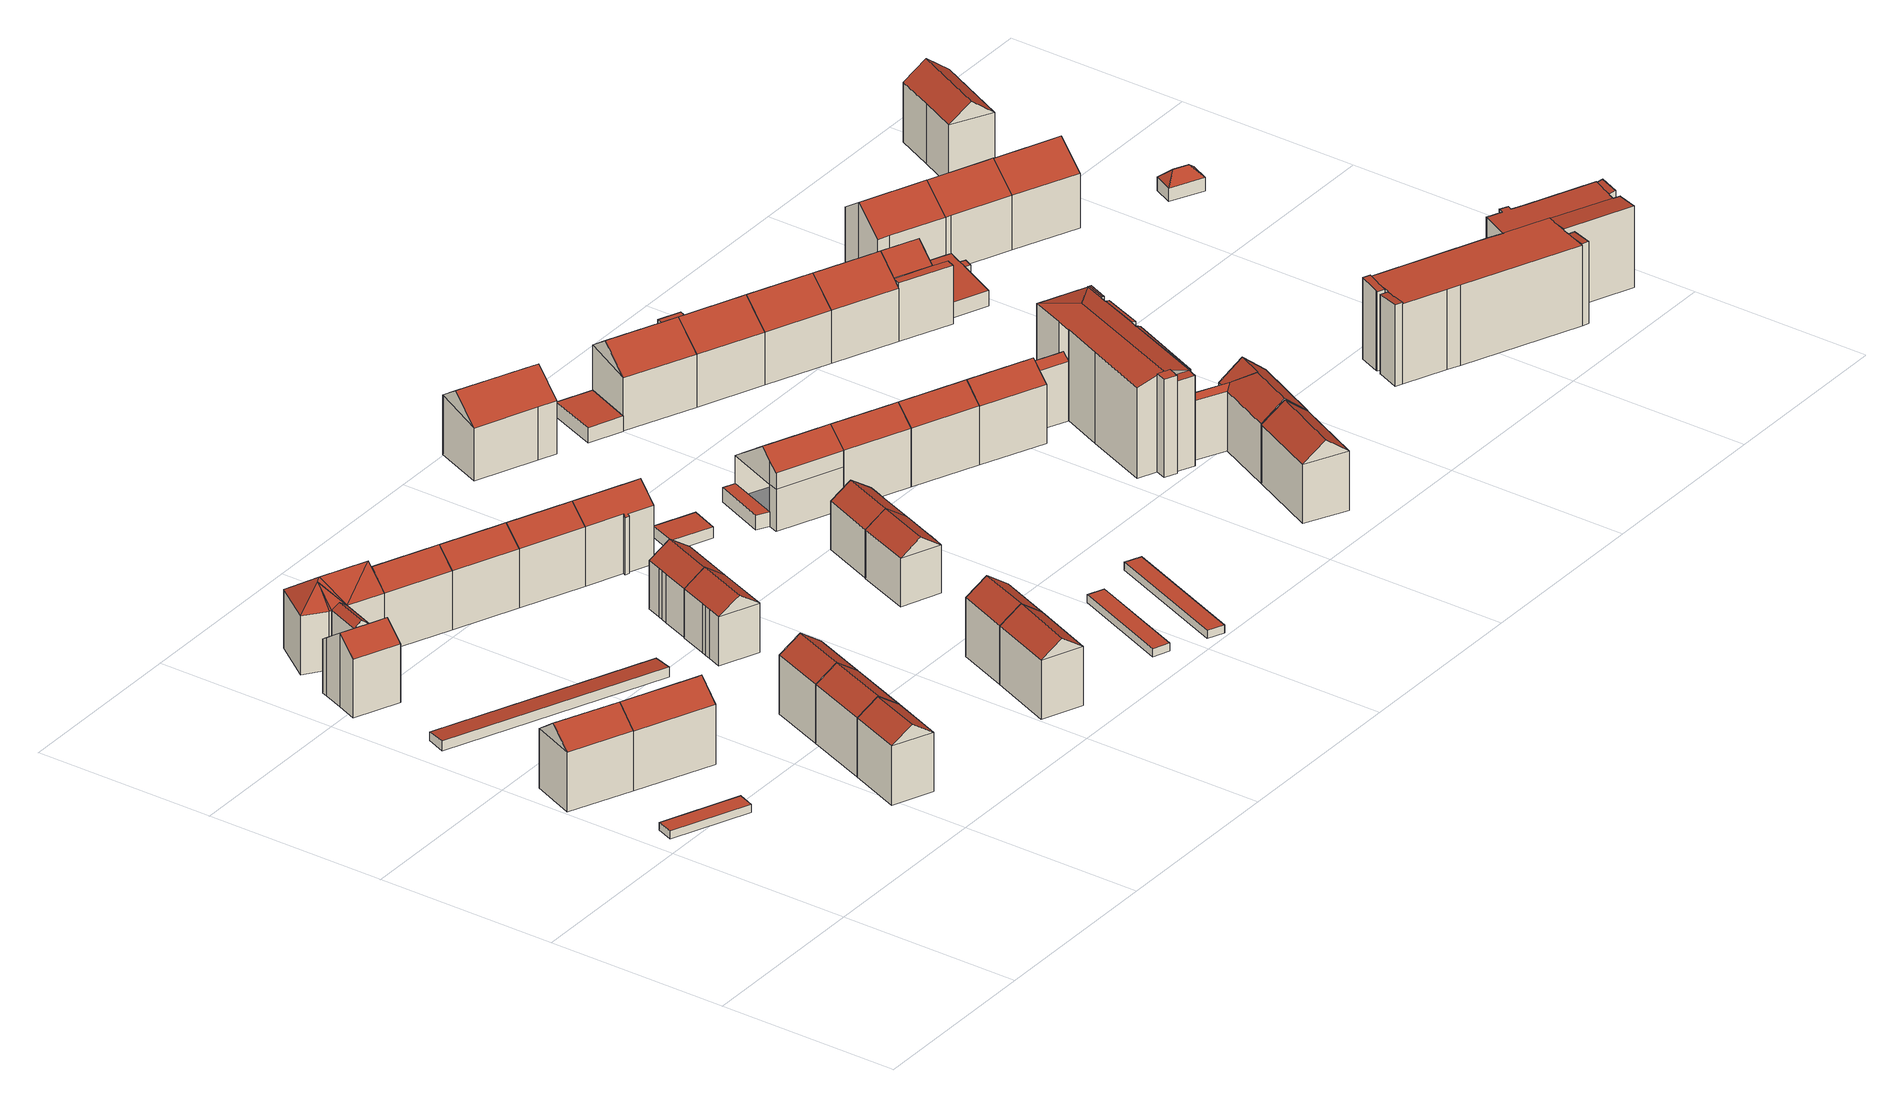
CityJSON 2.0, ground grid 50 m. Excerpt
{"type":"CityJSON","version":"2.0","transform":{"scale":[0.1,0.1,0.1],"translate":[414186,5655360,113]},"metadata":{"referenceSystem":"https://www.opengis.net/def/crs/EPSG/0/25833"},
"CityObjects":{
"building1":{"type":"Building","attributes":{"Dachtyp_tdc":"tdcPolyFlatRoof","Gemeindeschluessel":14612000,"Dachneigung":2.66,"QualitaetDacherkennung":48,"Geometrietyp2DReferenz":"3000","measuredHeight":2.32,"function":"31001_2463","roofType":"2100"},"geometry":[{"type":"Solid","lod":"2","boundaries":[[[[0,1,2,3]],[[1,4,5,2]],[[4,6,7,5]],[[6,0,3,7]],[[6,4,1,0]],[[3,2,5,7]]]],"semantics":{"surfaces":[{"type":"WallSurface"},{"type":"RoofSurface"},{"type":"GroundSurface"}],"values":[[0,0,0,0,1,2]]}}]},
"building2":{"type":"Building","attributes":{"Dachtyp_tdc":"tdcGableRoof","Gemeindeschluessel":14612000,"Dachneigung":37.72,"QualitaetDacherkennung":71,"Geometrietyp2DReferenz":"3000","measuredHeight":21.66,"function":"31001_9998","roofType":"3100"},"geometry":[{"type":"Solid","lod":"2","boundaries":[[[[8,9,10,11]],[[9,12,13,10]],[[12,14,15,13]],[[14,8,11,15]],[[12,9,16]],[[8,14,17]],[[9,8,17,16]],[[14,12,16,17]],[[11,10,13,15]]]],"semantics":{"surfaces":[{"type":"WallSurface"},{"type":"RoofSurface"},{"type":"GroundSurface"}],"values":[[0,0,0,0,0,0,1,1,2]]}}]},
"building3":{"type":"Building","attributes":{"Dachtyp_tdc":"tdcGableRoof","Gemeindeschluessel":14612000,"Dachneigung":38.17,"QualitaetDacherkennung":71,"Geometrietyp2DReferenz":"3000","measuredHeight":21.61,"function":"31001_9998","roofType":"3100"},"geometry":[{"type":"Solid","lod":"2","boundaries":[[[[18,19,20,15]],[[19,21,22,20]],[[21,23,11,22]],[[23,18,15,11]],[[21,19,24]],[[18,23,17]],[[19,18,17,24]],[[23,21,24,17]],[[15,20,22,11]]]],"semantics":{"surfaces":[{"type":"WallSurface"},{"type":"RoofSurface"},{"type":"GroundSurface"}],"values":[[0,0,0,0,0,0,1,1,2]]}}]},
"building4":{"type":"Building","attributes":{"Gemeindeschluessel":14612000,"Geometrietyp2DReferenz":"3000","function":"31001_9998","roofType":"9999"},"children":["building4-1","building4-2"]},
"building4-1":{"type":"BuildingPart","attributes":{"Dachtyp_tdc":"tdcGableRoof","Dachneigung":36.26,"QualitaetDacherkennung":71,"Geometrietyp2DReferenz":"3000","measuredHeight":20.74,"roofType":"3100"},"parents":["building4"],"geometry":[{"type":"MultiSurface","lod":"2","boundaries":[[[25,26,27,28]],[[26,29,30,27]],[[29,31,30]],[[32,33,34,35,36]],[[33,37,38,34]],[[37,39,40,38]],[[39,41,42,40]],[[41,43,44,42]],[[43,45,46,44]],[[45,47,48,46]],[[47,25,28,48]],[[43,41,39,37]],[[37,33,32,29,26,25,47,45,43]],[[28,27,30,35,34,38,40,42,44,46,48]]],"semantics":{"surfaces":[{"type":"WallSurface"},{"type":"RoofSurface"},{"type":"GroundSurface"}],"values":[0,0,0,0,0,0,0,0,0,0,0,1,1,2]}}]},
"building4-2":{"type":"BuildingPart","attributes":{"Dachtyp_tdc":"tdcGableRoof","Dachneigung":35.99,"QualitaetDacherkennung":84,"Geometrietyp2DReferenz":"3000","measuredHeight":18,"roofType":"3100"},"parents":["building4"],"geometry":[{"type":"MultiSurface","lod":"2","boundaries":[[[31,49,50,30]],[[49,51,52,50]],[[51,36,35,52]],[[51,53,54,36]],[[31,54,53,49]],[[36,54,31]],[[49,53,51]],[[35,30,50,52]]],"semantics":{"surfaces":[{"type":"WallSurface"},{"type":"RoofSurface"},{"type":"GroundSurface"}],"values":[0,0,0,1,1,0,0,2]}}]},
"building5":{"type":"Building","attributes":{"Dachtyp_tdc":"tdcGableRoof","Gemeindeschluessel":14612000,"Dachneigung":35.44,"QualitaetDacherkennung":85,"Geometrietyp2DReferenz":"3000","measuredHeight":20.69,"function":"31001_9998","roofType":"3100"},"geometry":[{"type":"Solid","lod":"2","boundaries":[[[[55,56,57,58]],[[56,59,60,57]],[[59,61,62,60]],[[61,55,58,62]],[[59,56,63]],[[55,61,64]],[[56,55,64,63]],[[61,59,63,64]],[[58,57,60,62]]]],"semantics":{"surfaces":[{"type":"WallSurface"},{"type":"RoofSurface"},{"type":"GroundSurface"}],"values":[[0,0,0,0,0,0,1,1,2]]}}]},
"building6":{"type":"Building","attributes":{"Dachtyp_tdc":"tdcPolyFlatRoof","Gemeindeschluessel":14612000,"Dachneigung":4.23,"QualitaetDacherkennung":51,"Geometrietyp2DReferenz":"3000","measuredHeight":2.76,"function":"31001_2463","roofType":"2100"},"geometry":[{"type":"Solid","lod":"2","boundaries":[[[[65,66,67,68]],[[66,69,70,67]],[[69,71,72,70]],[[71,65,68,72]],[[71,69,66,65]],[[68,67,70,72]]]],"semantics":{"surfaces":[{"type":"WallSurface"},{"type":"RoofSurface"},{"type":"GroundSurface"}],"values":[[0,0,0,0,1,2]]}}]},
"building7":{"type":"Building","attributes":{"Dachtyp_tdc":"tdcGableRoof","Gemeindeschluessel":14612000,"Dachneigung":35.48,"QualitaetDacherkennung":90,"Geometrietyp2DReferenz":"3000","measuredHeight":20.66,"function":"31001_9998","roofType":"3100"},"geometry":[{"type":"Solid","lod":"2","boundaries":[[[[73,55,74,75]],[[55,61,76,74]],[[61,77,78,76]],[[77,73,75,78]],[[61,55,79]],[[73,77,80]],[[55,73,80,79]],[[77,61,79,80]],[[75,74,76,78]]]],"semantics":{"surfaces":[{"type":"WallSurface"},{"type":"RoofSurface"},{"type":"GroundSurface"}],"values":[[0,0,0,0,0,0,1,1,2]]}}]},
"building8":{"type":"Building","attributes":{"Dachtyp_tdc":"tdcFreeFormRoof","Gemeindeschluessel":14612000,"Dachneigung":37.49,"QualitaetDacherkennung":40,"Geometrietyp2DReferenz":"3000","measuredHeight":21.84,"function":"31001_9998","roofType":"5000"},"geometry":[{"type":"Solid","lod":"2","boundaries":[[[[81,51,82]],[[83,51,81]],[[51,83,49]],[[84,85,86]],[[82,84,86,87]],[[81,82,87,88]],[[83,81,88,89]],[[83,89,49]],[[50,90,91,92,93,94,52]],[[49,89,90,50]],[[89,88,91,90]],[[88,87,92,91]],[[87,86,93,92]],[[86,85,94,93]],[[85,51,52,94]],[[51,49,50,52]],[[84,51,85]],[[82,51,84]]]],"semantics":{"surfaces":[{"type":"RoofSurface"},{"type":"WallSurface"},{"type":"GroundSurface"}],"values":[[0,0,0,1,0,0,0,0,2,1,1,1,1,1,1,1,0,0]]}}]},
"building9":{"type":"Building","attributes":{"Dachtyp_tdc":"tdcGableRoof","Gemeindeschluessel":14612000,"Dachneigung":35.28,"QualitaetDacherkennung":79,"Geometrietyp2DReferenz":"3000","measuredHeight":20.62,"function":"31001_9998","roofType":"3100"},"geometry":[{"type":"Solid","lod":"2","boundaries":[[[[77,95,96,78]],[[95,97,98,96]],[[97,73,75,98]],[[73,77,78,75]],[[97,95,99]],[[77,73,80]],[[95,77,80,99]],[[73,97,99,80]],[[78,96,98,75]]]],"semantics":{"surfaces":[{"type":"WallSurface"},{"type":"RoofSurface"},{"type":"GroundSurface"}],"values":[[0,0,0,0,0,0,1,1,2]]}}]},
"building10":{"type":"Building","attributes":{"Dachtyp_tdc":"tdcGableRoof","Gemeindeschluessel":14612000,"Dachneigung":36.71,"QualitaetDacherkennung":67,"Geometrietyp2DReferenz":"3000","measuredHeight":20.76,"function":"31001_9998","roofType":"3100"},"geometry":[{"type":"Solid","lod":"2","boundaries":[[[[100,101,102,93]],[[101,103,104,102]],[[103,85,94,104]],[[85,100,93,94]],[[103,101,105]],[[100,85,106]],[[101,100,106,105]],[[85,103,105,106]],[[93,102,104,94]]]],"semantics":{"surfaces":[{"type":"WallSurface"},{"type":"RoofSurface"},{"type":"GroundSurface"}],"values":[[0,0,0,0,0,0,1,1,2]]}}]},
"building11":{"type":"Building","attributes":{"Dachtyp_tdc":"tdcGableRoof","Gemeindeschluessel":14612000,"Dachneigung":36.46,"QualitaetDacherkennung":67,"Geometrietyp2DReferenz":"3000","measuredHeight":20.75,"function":"31001_9998","roofType":"3100"},"geometry":[{"type":"Solid","lod":"2","boundaries":[[[[101,107,108,102]],[[107,109,110,108]],[[109,103,104,110]],[[103,101,102,104]],[[109,107,111]],[[101,103,105]],[[107,101,105,111]],[[103,109,111,105]],[[102,108,110,104]]]],"semantics":{"surfaces":[{"type":"WallSurface"},{"type":"RoofSurface"},{"type":"GroundSurface"}],"values":[[0,0,0,0,0,0,1,1,2]]}}]},
"building12":{"type":"Building","attributes":{"Dachtyp_tdc":"tdcFreeFormRoof","Gemeindeschluessel":14612000,"Dachneigung":35.55,"QualitaetDacherkennung":86,"Geometrietyp2DReferenz":"3000","measuredHeight":17.82,"function":"31001_9998","roofType":"5000"},"geometry":[{"type":"Solid","lod":"2","boundaries":[[[[112,113,114,115]],[[113,116,117,114]],[[116,118,119,117]],[[118,120,121,119]],[[120,122,123,121]],[[122,124,125,123]],[[124,112,115,125]],[[126,127,113,112,124,122,120]],[[128,129,127,126]],[[116,129,128,118]],[[118,128,126,120]],[[113,127,129,116]],[[115,114,117,119,121,123,125]]]],"semantics":{"surfaces":[{"type":"WallSurface"},{"type":"RoofSurface"},{"type":"GroundSurface"}],"values":[[0,0,0,0,0,0,0,1,1,0,0,0,2]]}}]},
"building13":{"type":"Building","attributes":{"Dachtyp_tdc":"tdcGableRoof","Gemeindeschluessel":14612000,"Dachneigung":35.95,"QualitaetDacherkennung":89,"Geometrietyp2DReferenz":"3000","measuredHeight":20.67,"function":"31001_9998","roofType":"3100"},"geometry":[{"type":"Solid","lod":"2","boundaries":[[[[130,131,132,133]],[[131,134,135,132]],[[134,136,137,135]],[[136,130,133,137]],[[134,131,138]],[[130,136,139]],[[131,130,139,138]],[[136,134,138,139]],[[133,132,135,137]]]],"semantics":{"surfaces":[{"type":"WallSurface"},{"type":"RoofSurface"},{"type":"GroundSurface"}],"values":[[0,0,0,0,0,0,1,1,2]]}}]},
"building14":{"type":"Building","attributes":{"Dachtyp_tdc":"tdcFreeFormRoof","Gemeindeschluessel":14612000,"Dachneigung":35.54,"QualitaetDacherkennung":83,"Geometrietyp2DReferenz":"3000","measuredHeight":17.68,"function":"31001_9998","roofType":"5000"},"geometry":[{"type":"Solid","lod":"2","boundaries":[[[[129,113,140,141]],[[113,142,143,140]],[[142,144,145,143]],[[144,146,147,145]],[[146,148,149,147]],[[148,150,151,149]],[[150,129,141,151]],[[129,150,152,153]],[[153,152,148,146,144,142,113]],[[113,129,153]],[[150,148,152]],[[141,140,143,145,147,149,151]]]],"semantics":{"surfaces":[{"type":"WallSurface"},{"type":"RoofSurface"},{"type":"GroundSurface"}],"values":[[0,0,0,0,0,0,0,1,1,0,0,2]]}}]},
"building15":{"type":"Building","attributes":{"Dachtyp_tdc":"tdcGableRoof","Gemeindeschluessel":14612000,"Dachneigung":36.8,"QualitaetDacherkennung":68,"Geometrietyp2DReferenz":"3000","measuredHeight":20.76,"function":"31001_9998","roofType":"3100"},"geometry":[{"type":"Solid","lod":"2","boundaries":[[[[107,154,155,108]],[[154,156,157,155]],[[156,109,110,157]],[[109,107,108,110]],[[156,154,158]],[[107,109,111]],[[154,107,111,158]],[[109,156,158,111]],[[108,155,157,110]]]],"semantics":{"surfaces":[{"type":"WallSurface"},{"type":"RoofSurface"},{"type":"GroundSurface"}],"values":[[0,0,0,0,0,0,1,1,2]]}}]},
"building16":{"type":"Building","attributes":{"Dachtyp_tdc":"tdcGableRoof","Gemeindeschluessel":14612000,"Dachneigung":35.85,"QualitaetDacherkennung":76,"Geometrietyp2DReferenz":"3000","measuredHeight":20.64,"function":"31001_9998","roofType":"3100"},"geometry":[{"type":"Solid","lod":"2","boundaries":[[[[131,159,160,132]],[[159,161,162,160]],[[161,134,135,162]],[[134,131,132,135]],[[161,159,163]],[[131,134,138]],[[159,131,138,163]],[[134,161,163,138]],[[132,160,162,135]]]],"semantics":{"surfaces":[{"type":"WallSurface"},{"type":"RoofSurface"},{"type":"GroundSurface"}],"values":[[0,0,0,0,0,0,1,1,2]]}}]},
"building17":{"type":"Building","attributes":{"Dachtyp_tdc":"tdcGableRoof","Gemeindeschluessel":14612000,"Dachneigung":36.8,"QualitaetDacherkennung":67,"Geometrietyp2DReferenz":"3000","measuredHeight":20.78,"function":"31001_9998","roofType":"3100"},"geometry":[{"type":"Solid","lod":"2","boundaries":[[[[164,165,166,167]],[[165,168,169,166]],[[168,170,157,169]],[[170,158,171,157]],[[158,154,155,171]],[[154,172,173,155]],[[172,174,175,173]],[[174,176,177,175]],[[176,178,179,177]],[[178,164,167,179]],[[174,172,154,158]],[[158,170,168,165,164,178,176,174]],[[167,166,169,157,171,155,173,175,177,179]]]],"semantics":{"surfaces":[{"type":"WallSurface"},{"type":"RoofSurface"},{"type":"GroundSurface"}],"values":[[0,0,0,0,0,0,0,0,0,0,1,1,2]]}}]},
"building18":{"type":"Building","attributes":{"Dachtyp_tdc":"tdcPolyFlatRoof","Gemeindeschluessel":14612000,"Dachneigung":0,"QualitaetDacherkennung":61,"Geometrietyp2DReferenz":"3000","measuredHeight":2.23,"function":"31001_2463","roofType":"1000"},"geometry":[{"type":"Solid","lod":"2","boundaries":[[[[180,181,182,183]],[[181,184,185,182]],[[184,186,187,185]],[[186,180,183,187]],[[186,184,181,180]],[[183,182,185,187]]]],"semantics":{"surfaces":[{"type":"WallSurface"},{"type":"RoofSurface"},{"type":"GroundSurface"}],"values":[[0,0,0,0,1,2]]}}]},
"building19":{"type":"Building","attributes":{"Dachtyp_tdc":"tdcFreeFormRoof","Gemeindeschluessel":14612000,"Dachneigung":35.58,"QualitaetDacherkennung":83,"Geometrietyp2DReferenz":"3000","measuredHeight":17.71,"function":"31001_9998","roofType":"5000"},"geometry":[{"type":"Solid","lod":"2","boundaries":[[[[188,189,190,191]],[[189,192,193,190]],[[192,194,195,193]],[[194,196,197,195]],[[196,198,199,197]],[[198,200,201,199]],[[200,188,191,201]],[[196,194,192,189,202,203,198]],[[203,202,188,200]],[[200,198,203]],[[189,188,202]],[[191,190,193,195,197,199,201]]]],"semantics":{"surfaces":[{"type":"WallSurface"},{"type":"RoofSurface"},{"type":"GroundSurface"}],"values":[[0,0,0,0,0,0,0,1,1,0,0,2]]}}]},
"building20":{"type":"Building","attributes":{"Dachtyp_tdc":"tdcPolyFlatRoof","Gemeindeschluessel":14612000,"Dachneigung":0,"QualitaetDacherkennung":81,"Geometrietyp2DReferenz":"3000","measuredHeight":3.13,"function":"31001_9998","roofType":"1000"},"geometry":[{"type":"Solid","lod":"2","boundaries":[[[[204,205,206,207]],[[205,208,209,206]],[[208,210,211,209]],[[210,204,207,211]],[[210,208,205,204]],[[207,206,209,211]]]],"semantics":{"surfaces":[{"type":"WallSurface"},{"type":"RoofSurface"},{"type":"GroundSurface"}],"values":[[0,0,0,0,1,2]]}}]},
"building21":{"type":"Building","attributes":{"Dachtyp_tdc":"tdcGableRoof","Gemeindeschluessel":14612000,"Dachneigung":35.51,"QualitaetDacherkennung":81,"Geometrietyp2DReferenz":"3000","measuredHeight":17.62,"function":"31001_9998","roofType":"3100"},"geometry":[{"type":"Solid","lod":"2","boundaries":[[[[212,213,214,215]],[[213,189,216,214]],[[189,202,217,216]],[[202,188,218,217]],[[188,219,220,218]],[[219,221,222,220]],[[221,223,224,222]],[[223,225,226,224]],[[225,212,215,226]],[[221,219,188,202]],[[202,189,213,212,225,223,221]],[[215,214,216,217,218,220,222,224,226]]]],"semantics":{"surfaces":[{"type":"WallSurface"},{"type":"RoofSurface"},{"type":"GroundSurface"}],"values":[[0,0,0,0,0,0,0,0,0,1,1,2]]}}]},
"building22":{"type":"Building","attributes":{"Gemeindeschluessel":14612000,"Dachtyp_tdc":"tdcPolyFlatRoof","Dachneigung":0,"QualitaetDacherkennung":82,"Geometrietyp2DReferenz":"3000","measuredHeight":2.24,"function":"31001_2463","roofType":"1000"},"geometry":[{"type":"Solid","lod":"2","boundaries":[[[[227,228,229,230]],[[228,231,232,229]],[[231,233,234,232]],[[233,227,230,234]],[[233,231,228,227]],[[230,229,232,234]]]],"semantics":{"surfaces":[{"type":"WallSurface"},{"type":"RoofSurface"},{"type":"GroundSurface"}],"values":[[0,0,0,0,1,2]]}}]},
"building23":{"type":"Building","attributes":{"Gemeindeschluessel":14612000,"Geometrietyp2DReferenz":"3000","function":"31001_9998","roofType":"9999"},"children":["building23-1","building23-2"]},
"building23-1":{"type":"BuildingPart","attributes":{"Dachtyp_tdc":"tdcGableRoof","Dachneigung":36.4,"QualitaetDacherkennung":56,"Geometrietyp2DReferenz":"3000","measuredHeight":20.76,"roofType":"3100"},"parents":["building23"],"geometry":[{"type":"MultiSurface","lod":"2","boundaries":[[[235,236,237,238,239]],[[240,241,242,243,244]],[[241,245,246,242]],[[245,235,239,246]],[[247,248,249,250,251]],[[240,249,248,241]],[[241,248,247,245]],[[235,251,250,236]],[[245,247,251,235]],[[236,250,249,240]],[[239,238,243,242,246]]],"semantics":{"surfaces":[{"type":"WallSurface"},{"type":"RoofSurface"},{"type":"GroundSurface"}],"values":[0,0,0,0,1,1,0,0,0,0,2]}}]},
"building23-2":{"type":"BuildingPart","attributes":{"Dachtyp_tdc":"tdcPolyFlatRoof","Dachneigung":0,"QualitaetDacherkennung":81,"Geometrietyp2DReferenz":"3000","measuredHeight":4.13,"roofType":"1000"},"parents":["building23"],"geometry":[{"type":"MultiSurface","lod":"2","boundaries":[[[237,252,253,238]],[[252,254,255,253]],[[254,244,243,255]],[[244,254,252,237]],[[238,253,255,243]]],"semantics":{"surfaces":[{"type":"WallSurface"},{"type":"RoofSurface"},{"type":"GroundSurface"}],"values":[0,0,0,1,2]}}]},
"building24":{"type":"Building","attributes":{"Dachtyp_tdc":"tdcFreeFormRoof","Gemeindeschluessel":14612000,"Dachneigung":36.39,"QualitaetDacherkennung":55,"Geometrietyp2DReferenz":"3000","measuredHeight":20.89,"function":"31001_9998","roofType":"5000"},"geometry":[{"type":"Solid","lod":"2","boundaries":[[[[256,257,258,259]],[[257,260,261,258]],[[260,262,263,261]],[[262,264,265,263]],[[264,256,259,265]],[[266,257,256,267]],[[262,260,266,267,264]],[[256,264,267]],[[260,257,266]],[[259,258,261,263,265]]]],"semantics":{"surfaces":[{"type":"WallSurface"},{"type":"RoofSurface"},{"type":"GroundSurface"}],"values":[[0,0,0,0,0,1,1,0,0,2]]}}]},
"building25":{"type":"Building","attributes":{"Dachtyp_tdc":"tdcGableRoof","Gemeindeschluessel":14612000,"Dachneigung":36.48,"QualitaetDacherkennung":56,"Geometrietyp2DReferenz":"3000","measuredHeight":20.7,"function":"31001_9998","roofType":"3100"},"geometry":[{"type":"Solid","lod":"2","boundaries":[[[[241,268,269,270]],[[268,271,272,269]],[[271,247,273,272]],[[247,241,270,273]],[[271,268,274]],[[241,247,248]],[[268,241,248,274]],[[247,271,274,248]],[[270,269,272,273]]]],"semantics":{"surfaces":[{"type":"WallSurface"},{"type":"RoofSurface"},{"type":"GroundSurface"}],"values":[[0,0,0,0,0,0,1,1,2]]}}]},
"building26":{"type":"Building","attributes":{"Gemeindeschluessel":14612000,"Dachtyp_tdc":"tdcPolyFlatRoof","Dachneigung":0,"QualitaetDacherkennung":91,"Geometrietyp2DReferenz":"3000","measuredHeight":4.31,"function":"31001_9998","roofType":"1000"},"geometry":[{"type":"Solid","lod":"2","boundaries":[[[[275,276,277,278]],[[276,279,280,277]],[[279,281,282,280]],[[281,275,278,282]],[[281,279,276,275]],[[278,277,280,282]]]],"semantics":{"surfaces":[{"type":"WallSurface"},{"type":"RoofSurface"},{"type":"GroundSurface"}],"values":[[0,0,0,0,1,2]]}}]},
"building27":{"type":"Building","attributes":{"Dachtyp_tdc":"tdcGableRoof","Gemeindeschluessel":14612000,"Dachneigung":36.46,"QualitaetDacherkennung":56,"Geometrietyp2DReferenz":"3000","measuredHeight":20.69,"function":"31001_9998","roofType":"3100"},"geometry":[{"type":"Solid","lod":"2","boundaries":[[[[268,283,284,269]],[[283,285,286,284]],[[285,287,272,286]],[[287,268,269,272]],[[285,283,288]],[[268,287,274]],[[283,268,274,288]],[[287,285,288,274]],[[269,284,286,272]]]],"semantics":{"surfaces":[{"type":"WallSurface"},{"type":"RoofSurface"},{"type":"GroundSurface"}],"values":[[0,0,0,0,0,0,1,1,2]]}}]},
"building28":{"type":"Building","attributes":{"Dachtyp_tdc":"tdcGableRoof","Gemeindeschluessel":14612000,"Dachneigung":36.61,"QualitaetDacherkennung":65,"Geometrietyp2DReferenz":"3000","measuredHeight":20.96,"function":"31001_9998","roofType":"3100"},"geometry":[{"type":"Solid","lod":"2","boundaries":[[[[289,290,291,292]],[[290,293,294,291]],[[293,295,296,294]],[[295,289,292,296]],[[293,290,297]],[[289,295,298]],[[290,289,298,297]],[[295,293,297,298]],[[292,291,294,296]]]],"semantics":{"surfaces":[{"type":"WallSurface"},{"type":"RoofSurface"},{"type":"GroundSurface"}],"values":[[0,0,0,0,0,0,1,1,2]]}}]},
"building29":{"type":"Building","attributes":{"Dachtyp_tdc":"tdcGableRoof","Gemeindeschluessel":14612000,"Dachneigung":38.06,"QualitaetDacherkennung":86,"Geometrietyp2DReferenz":"3000","measuredHeight":21.46,"function":"31001_9998","roofType":"3100"},"geometry":[{"type":"Solid","lod":"2","boundaries":[[[[299,300,301,302]],[[303,304,305]],[[300,299,306]],[[304,300,306,305]],[[299,303,305,306]],[[301,307,308,302]],[[300,304,307,301]],[[304,303,308,307]],[[303,299,302,308]]]],"semantics":{"surfaces":[{"type":"WallSurface"},{"type":"RoofSurface"},{"type":"GroundSurface"}],"values":[[0,0,0,1,1,2,0,0,0]]}}]},
"building30":{"type":"Building","attributes":{"Dachtyp_tdc":"tdcGableRoof","Gemeindeschluessel":14612000,"Dachneigung":36.2,"QualitaetDacherkennung":56,"Geometrietyp2DReferenz":"3000","measuredHeight":20.75,"function":"31001_9998","roofType":"3100"},"geometry":[{"type":"Solid","lod":"2","boundaries":[[[[288,309,310,311]],[[309,312,313,310]],[[312,314,315,313]],[[314,316,317,315]],[[316,318,319,317]],[[318,320,321,319]],[[320,322,323,321]],[[322,288,311,323]],[[318,316,314,312,309,288]],[[288,322,320,318]],[[311,310,313,315,317,319,321,323]]]],"semantics":{"surfaces":[{"type":"WallSurface"},{"type":"RoofSurface"},{"type":"GroundSurface"}],"values":[[0,0,0,0,0,0,0,0,1,1,2]]}}]},
"building31":{"type":"Building","attributes":{"Dachtyp_tdc":"tdcGableRoof","Gemeindeschluessel":14612000,"Dachneigung":36.56,"QualitaetDacherkennung":67,"Geometrietyp2DReferenz":"3000","measuredHeight":20.95,"function":"31001_9998","roofType":"3100"},"geometry":[{"type":"Solid","lod":"2","boundaries":[[[[295,324,325,296]],[[324,326,327,325]],[[326,289,292,327]],[[289,295,296,292]],[[326,324,328]],[[295,289,298]],[[324,295,298,328]],[[289,326,328,298]],[[296,325,327,292]]]],"semantics":{"surfaces":[{"type":"WallSurface"},{"type":"RoofSurface"},{"type":"GroundSurface"}],"values":[[0,0,0,0,0,0,1,1,2]]}}]},
"building32":{"type":"Building","attributes":{"Dachtyp_tdc":"tdcFreeFormRoof","Gemeindeschluessel":14612000,"Dachneigung":40.01,"QualitaetDacherkennung":44,"Geometrietyp2DReferenz":"3000","measuredHeight":21.86,"function":"31001_9998","roofType":"5000"},"geometry":[{"type":"Solid","lod":"2","boundaries":[[[[329,330,302,301]],[[330,331,332,302]],[[331,333,334,332]],[[333,335,336,334]],[[335,337,338,336]],[[337,339,340,338]],[[339,341,342,340]],[[341,329,301,342]],[[343,341,339]],[[344,343,339,337]],[[345,346,347,344,337,335]],[[345,335,333]],[[346,345,333,331]],[[348,347,346,331,330]],[[348,330,329]],[[343,344,347,348,329,341]],[[301,302,332,334,336,338,340,342]]]],"semantics":{"surfaces":[{"type":"WallSurface"},{"type":"RoofSurface"},{"type":"GroundSurface"}],"values":[[0,0,0,0,0,0,0,0,0,1,1,1,1,1,0,1,2]]}}]},
"building33":{"type":"Building","attributes":{"Gemeindeschluessel":14612000,"Geometrietyp2DReferenz":"3000","function":"31001_9998","roofType":"9999"},"children":["building33-1","building33-2","building33-3","building33-4","building33-5","building33-6","building33-7"]},
"building33-1":{"type":"BuildingPart","attributes":{"Dachtyp_tdc":"tdcPolyFlatRoof","Dachneigung":5.04,"QualitaetDacherkennung":25,"Geometrietyp2DReferenz":"3000","measuredHeight":25.4,"roofType":"2100"},"parents":["building33"],"geometry":[{"type":"MultiSurface","lod":"2","boundaries":[[[349,350,351,352]],[[350,353,354,351]],[[350,349,355,353]],[[354,356,352,351]]],"semantics":{"surfaces":[{"type":"WallSurface"},{"type":"RoofSurface"},{"type":"GroundSurface"}],"values":[0,0,1,2]}}]},
"building33-2":{"type":"BuildingPart","attributes":{"Dachtyp_tdc":"tdcPolyFlatRoof","Dachneigung":18.7,"QualitaetDacherkennung":60,"Geometrietyp2DReferenz":"3000","measuredHeight":25.68,"roofType":"2100"},"parents":["building33"],"geometry":[{"type":"MultiSurface","lod":"2","boundaries":[[[357,358,359,360]],[[358,361,362,363,359]],[[364,357,360,365,366]],[[364,361,358,357]],[[360,359,363,365]]],"semantics":{"surfaces":[{"type":"WallSurface"},{"type":"RoofSurface"},{"type":"GroundSurface"}],"values":[0,0,0,1,2]}}]},
"building33-3":{"type":"BuildingPart","attributes":{"Dachtyp_tdc":"tdcPolyFlatRoof","Dachneigung":0,"QualitaetDacherkennung":50,"Geometrietyp2DReferenz":"3000","measuredHeight":27.39,"roofType":"1000"},"parents":["building33"],"geometry":[{"type":"MultiSurface","lod":"2","boundaries":[[[367,368,369,370]],[[368,371,372,369]],[[371,373,372]],[[374,367,370,354,353]],[[374,375,376,377,378,371,368,367]],[[370,369,372,379,356,354]]],"semantics":{"surfaces":[{"type":"WallSurface"},{"type":"RoofSurface"},{"type":"GroundSurface"}],"values":[0,0,0,0,1,2]}}]},
"building33-4":{"type":"BuildingPart","attributes":{"Dachtyp_tdc":"tdcHipAndGableRoof","Dachneigung":17.18,"QualitaetDacherkennung":35,"Geometrietyp2DReferenz":"3000","measuredHeight":27.59,"roofType":"5000"},"parents":["building33"],"geometry":[{"type":"MultiSurface","lod":"2","boundaries":[[[373,380,381,372]],[[380,382,383,381]],[[382,384,385,383]],[[384,386,387,388,385]],[[389,390,391]],[[389,392,393,390]],[[392,394,395,393]],[[396,397,398,399]],[[394,392,400]],[[392,389,386,384,382,380,373,378,401,400]],[[401,376,402,403,362,366,404,397,396,394,400]],[[405,365,363,352,356,379,372,381,383,385,388,390,393,395,399,398]],[[404,366,365,405]],[[362,403,352,363]],[[403,349,352]]],"semantics":{"surfaces":[{"type":"WallSurface"},{"type":"RoofSurface"},{"type":"GroundSurface"}],"values":[0,0,0,0,0,0,0,0,1,1,1,2,0,0,0]}}]},
"building33-5":{"type":"BuildingPart","attributes":{"Dachtyp_tdc":"tdcGableRoof","Dachneigung":37.88,"QualitaetDacherkennung":48,"Geometrietyp2DReferenz":"3000","measuredHeight":18.16,"roofType":"3100"},"parents":["building33"],"geometry":[{"type":"MultiSurface","lod":"2","boundaries":[[[406,391,390,315]],[[387,407,317,388]],[[407,406,315,317]],[[406,407,408]],[[391,406,408,409]],[[407,387,409,408]],[[315,390,388,317]]],"semantics":{"surfaces":[{"type":"WallSurface"},{"type":"RoofSurface"},{"type":"GroundSurface"}],"values":[0,0,0,0,1,1,2]}}]},
"building33-6":{"type":"BuildingPart","attributes":{"Dachtyp_tdc":"tdcPolyFlatRoof","Dachneigung":6.13,"QualitaetDacherkennung":70,"Geometrietyp2DReferenz":"3000","measuredHeight":25.67,"roofType":"2100"},"parents":["building33"],"geometry":[{"type":"MultiSurface","lod":"2","boundaries":[[[410,411,404,405,412]],[[413,414,415,398,397]],[[414,410,412,415]],[[414,413,411,410]],[[412,405,398,415]]],"semantics":{"surfaces":[{"type":"WallSurface"},{"type":"RoofSurface"},{"type":"GroundSurface"}],"values":[0,0,0,1,2]}}]},
"building33-7":{"type":"BuildingPart","attributes":{"Dachtyp_tdc":"tdcFreeFormRoof","Dachneigung":11.68,"QualitaetDacherkennung":55,"Geometrietyp2DReferenz":"3000","measuredHeight":25.69,"roofType":"5000"},"parents":["building33"],"geometry":[{"type":"MultiSurface","lod":"2","boundaries":[[[416,417,418,395,394]],[[417,419,420,418]],[[419,421,396,399,420]],[[422,421,419]],[[423,422,419,417]],[[423,417,416]],[[422,423,416,421]],[[395,418,420,399]]],"semantics":{"surfaces":[{"type":"WallSurface"},{"type":"RoofSurface"},{"type":"GroundSurface"}],"values":[0,0,0,1,1,1,1,2]}}]},
"building34":{"type":"Building","attributes":{"Dachtyp_tdc":"tdcGableRoof","Gemeindeschluessel":14612000,"Dachneigung":36.45,"QualitaetDacherkennung":67,"Geometrietyp2DReferenz":"3000","measuredHeight":20.94,"function":"31001_9998","roofType":"3100"},"geometry":[{"type":"Solid","lod":"2","boundaries":[[[[324,424,425,325]],[[424,426,427,425]],[[426,326,327,427]],[[326,324,325,327]],[[426,424,428]],[[324,326,328]],[[424,324,328,428]],[[326,426,428,328]],[[325,425,427,327]]]],"semantics":{"surfaces":[{"type":"WallSurface"},{"type":"RoofSurface"},{"type":"GroundSurface"}],"values":[[0,0,0,0,0,0,1,1,2]]}}]},
"building35":{"type":"Building","attributes":{"Dachtyp_tdc":"tdcPolyFlatRoof","Gemeindeschluessel":14612000,"Dachneigung":0,"QualitaetDacherkennung":83,"Geometrietyp2DReferenz":"3000","measuredHeight":3.93,"function":"31001_9998","roofType":"1000"},"geometry":[{"type":"Solid","lod":"2","boundaries":[[[[429,430,431,432]],[[430,433,434,431]],[[433,435,436,434]],[[435,429,432,436]],[[435,433,430,429]],[[432,431,434,436]]]],"semantics":{"surfaces":[{"type":"WallSurface"},{"type":"RoofSurface"},{"type":"GroundSurface"}],"values":[[0,0,0,0,1,2]]}}]},
"building36":{"type":"Building","attributes":{"Dachtyp_tdc":"tdcPolyFlatRoof","Gemeindeschluessel":14612000,"Dachneigung":0,"QualitaetDacherkennung":82,"Geometrietyp2DReferenz":"3000","measuredHeight":2.29,"function":"31001_9998","roofType":"1000"},"geometry":[{"type":"Solid","lod":"2","boundaries":[[[[437,438,439,440]],[[438,441,442,439]],[[441,443,444,442]],[[443,437,440,444]],[[443,441,438,437]],[[440,439,442,444]]]],"semantics":{"surfaces":[{"type":"WallSurface"},{"type":"RoofSurface"},{"type":"GroundSurface"}],"values":[[0,0,0,0,1,2]]}}]},
"building37":{"type":"Building","attributes":{"Dachtyp_tdc":"tdcGableRoof","Gemeindeschluessel":14612000,"Dachneigung":36.53,"QualitaetDacherkennung":67,"Geometrietyp2DReferenz":"3000","measuredHeight":20.95,"function":"31001_9998","roofType":"3100"},"geometry":[{"type":"Solid","lod":"2","boundaries":[[[[424,445,446,425]],[[445,447,448,446]],[[447,426,427,448]],[[426,424,425,427]],[[447,445,449]],[[424,426,428]],[[445,424,428,449]],[[426,447,449,428]],[[425,446,448,427]]]],"semantics":{"surfaces":[{"type":"WallSurface"},{"type":"RoofSurface"},{"type":"GroundSurface"}],"values":[[0,0,0,0,0,0,1,1,2]]}}]},
"building38":{"type":"Building","attributes":{"Gemeindeschluessel":14612000,"Geometrietyp2DReferenz":"3000","function":"31001_9998","roofType":"9999"},"children":["building38-1","building38-2","building38-3","building38-4"]},
"building38-1":{"type":"BuildingPart","attributes":{"Dachtyp_tdc":"tdcPolyFlatRoof","Dachneigung":0,"QualitaetDacherkennung":36,"Geometrietyp2DReferenz":"3000","measuredHeight":16.28,"roofType":"1000"},"parents":["building38"],"geometry":[{"type":"MultiSurface","lod":"2","boundaries":[[[450,451,452,453,454]],[[451,455,448,452]],[[455,456,457,448]],[[456,455,451,450,458]],[[453,452,448,457,459]]],"semantics":{"surfaces":[{"type":"WallSurface"},{"type":"RoofSurface"},{"type":"GroundSurface"}],"values":[0,0,0,1,2]}}]},
"building38-2":{"type":"BuildingPart","attributes":{"Dachtyp_tdc":"tdcPolyFlatRoof","Dachneigung":0,"QualitaetDacherkennung":70,"Geometrietyp2DReferenz":"3000","measuredHeight":3.97,"roofType":"1000"},"parents":["building38"],"geometry":[{"type":"MultiSurface","lod":"2","boundaries":[[[460,461,462,463]],[[461,464,465,462]],[[464,466,467,465]],[[466,464,461,460]],[[463,462,465,467]]],"semantics":{"surfaces":[{"type":"WallSurface"},{"type":"RoofSurface"},{"type":"GroundSurface"}],"values":[0,0,0,1,2]}}]},
"building38-3":{"type":"BuildingPart","attributes":{"Dachtyp_tdc":"tdcPolyFlatRoof","Dachneigung":0,"QualitaetDacherkennung":63,"Geometrietyp2DReferenz":"3000","measuredHeight":4.25,"roofType":"1000"},"parents":["building38"],"geometry":[{"type":"MultiSurface","lod":"2","boundaries":[[[468,467,466]],[[468,469,470,467]],[[469,454,453,470]],[[471,472,473,474]],[[472,475,476,473]],[[475,477,478,476]],[[477,479,463,478]],[[479,460,463]],[[479,477,475,472,471,480,454,469,468]],[[467,470,453,459,474,473,476,478,463]]],"semantics":{"surfaces":[{"type":"WallSurface"},{"type":"RoofSurface"},{"type":"GroundSurface"}],"values":[0,0,0,0,0,0,0,0,1,2]}}]},
"building38-4":{"type":"BuildingPart","attributes":{"Dachtyp_tdc":"tdcGableRoof","Dachneigung":36.72,"QualitaetDacherkennung":78,"Geometrietyp2DReferenz":"3000","measuredHeight":21,"roofType":"3100"},"parents":["building38"],"geometry":[{"type":"MultiSurface","lod":"2","boundaries":[[[445,481,471,474,446]],[[482,445,446,457,456]],[[483,481,484]],[[445,482,485]],[[481,445,485,484]],[[482,483,484,485]],[[446,474,459,457]]],"semantics":{"surfaces":[{"type":"WallSurface"},{"type":"RoofSurface"},{"type":"GroundSurface"}],"values":[0,0,0,0,1,1,2]}}]},
"building39":{"type":"Building","attributes":{"Dachtyp_tdc":"tdcGableRoof","Gemeindeschluessel":14612000,"Dachneigung":36.15,"QualitaetDacherkennung":66,"Geometrietyp2DReferenz":"3000","measuredHeight":21.06,"function":"31001_9998","roofType":"3100"},"geometry":[{"type":"Solid","lod":"2","boundaries":[[[[486,487,488,489]],[[487,490,491,488]],[[490,492,493,491]],[[492,494,495,493]],[[494,496,497,495]],[[496,498,499,497]],[[498,486,489,499]],[[494,492,490,487,486]],[[486,498,496,494]],[[489,488,491,493,495,497,499]]]],"semantics":{"surfaces":[{"type":"WallSurface"},{"type":"RoofSurface"},{"type":"GroundSurface"}],"values":[[0,0,0,0,0,0,0,1,1,2]]}}]},
"building40":{"type":"Building","attributes":{"Dachtyp_tdc":"tdcFreeFormRoof","Gemeindeschluessel":14612000,"Dachneigung":36.45,"QualitaetDacherkennung":66,"Geometrietyp2DReferenz":"3000","measuredHeight":21.35,"function":"31001_9998","roofType":"5000"},"geometry":[{"type":"Solid","lod":"2","boundaries":[[[[500,501,502,503]],[[501,504,505,502]],[[504,487,506,505]],[[487,498,507,506]],[[498,500,503,507]],[[508,500,498,509]],[[501,508,509,487,504]],[[501,500,508]],[[498,487,509]],[[503,502,505,506,507]]]],"semantics":{"surfaces":[{"type":"WallSurface"},{"type":"RoofSurface"},{"type":"GroundSurface"}],"values":[[0,0,0,0,0,1,1,0,0,2]]}}]},
"building41":{"type":"Building","attributes":{"name":"Studentenclub Borsi 34","Gemeindeschluessel":14612000,"Geometrietyp2DReferenz":"3000","function":"31001_9998","roofType":"9999"},"children":["building41-1","building41-2","building41-3","building41-4","building41-5","building41-6","building41-7"]},
"building41-1":{"type":"BuildingPart","attributes":{"Dachtyp_tdc":"tdcPolyFlatRoof","Dachneigung":13.09,"QualitaetDacherkennung":50,"Geometrietyp2DReferenz":"3000","measuredHeight":22.75,"roofType":"2100"},"parents":["building41"],"geometry":[{"type":"MultiSurface","lod":"2","boundaries":[[[510,511,512,513,514]],[[515,516,517,518]],[[516,510,514,517]],[[516,515,519,511,510]],[[514,513,518,517]]],"semantics":{"surfaces":[{"type":"WallSurface"},{"type":"RoofSurface"},{"type":"GroundSurface"}],"values":[0,0,0,1,2]}}]},
"building41-2":{"type":"BuildingPart","attributes":{"Dachtyp_tdc":"tdcPolyFlatRoof","Dachneigung":5.8,"QualitaetDacherkennung":57,"Geometrietyp2DReferenz":"3000","measuredHeight":22.78,"roofType":"2100"},"parents":["building41"],"geometry":[{"type":"MultiSurface","lod":"2","boundaries":[[[520,521,522]],[[520,523,524,521]],[[523,525,526,524]],[[525,527,528,526]],[[527,529,530,531,528]],[[529,527,525,523,520,532,533]],[[534,521,524,526,528,531]]],"semantics":{"surfaces":[{"type":"WallSurface"},{"type":"RoofSurface"},{"type":"GroundSurface"}],"values":[0,0,0,0,0,1,2]}}]},
"building41-3":{"type":"BuildingPart","attributes":{"Dachtyp_tdc":"tdcPolyFlatRoof","Dachneigung":0,"QualitaetDacherkennung":41,"Geometrietyp2DReferenz":"3000","measuredHeight":22.36,"roofType":"1000"},"parents":["building41"],"geometry":[{"type":"MultiSurface","lod":"2","boundaries":[[[530,535,536,537,531]],[[538,539,540,541]],[[539,542,543,540]],[[542,544,545,543]],[[546,547,548,549,550,551]],[[552,553,554,555]],[[553,556,557,554]],[[556,558,557]],[[556,553,552,559,547,546,560,544,542,539,538,561,535,530,533,562]],[[534,531,537,541,540,543,545,550,549,555,554,557]]],"semantics":{"surfaces":[{"type":"WallSurface"},{"type":"RoofSurface"},{"type":"GroundSurface"}],"values":[0,0,0,0,0,0,0,0,1,2]}}]},
"building41-4":{"type":"BuildingPart","attributes":{"Dachtyp_tdc":"tdcPolyFlatRoof","Dachneigung":5.08,"QualitaetDacherkennung":47,"Geometrietyp2DReferenz":"3000","measuredHeight":22.84,"roofType":"2100"},"parents":["building41"],"geometry":[{"type":"MultiSurface","lod":"2","boundaries":[[[536,563,564,537]],[[563,565,566,564]],[[565,567,538,541,566]],[[565,563,536,561,567]],[[541,537,564,566]]],"semantics":{"surfaces":[{"type":"WallSurface"},{"type":"RoofSurface"},{"type":"GroundSurface"}],"values":[0,0,0,1,2]}}]},
"building41-5":{"type":"BuildingPart","attributes":{"Dachtyp_tdc":"tdcPolyFlatRoof","Dachneigung":5.81,"QualitaetDacherkennung":52,"Geometrietyp2DReferenz":"3000","measuredHeight":22.75,"roofType":"2100"},"parents":["building41"],"geometry":[{"type":"MultiSurface","lod":"2","boundaries":[[[548,568,569,549]],[[568,570,571,569]],[[570,572,573,571]],[[572,574,552,555,573]],[[574,572,570,568,548,559]],[[549,569,571,573,555]]],"semantics":{"surfaces":[{"type":"WallSurface"},{"type":"RoofSurface"},{"type":"GroundSurface"}],"values":[0,0,0,0,1,2]}}]},
"building41-6":{"type":"BuildingPart","attributes":{"Dachtyp_tdc":"tdcPolyFlatRoof","Dachneigung":5.11,"QualitaetDacherkennung":68,"Geometrietyp2DReferenz":"3000","measuredHeight":22.78,"roofType":"2100"},"parents":["building41"],"geometry":[{"type":"MultiSurface","lod":"2","boundaries":[[[575,576,577,578]],[[576,579,580,577]],[[579,581,582,580]],[[581,583,584,582]],[[583,585,586,584]],[[585,587,515,518,586]],[[512,522,521,513]],[[558,575,578,557]],[[558,588,522,512,519,587,585,583,581,579,576,575]],[[578,577,580,582,584,586,518,513,521,534,557]]],"semantics":{"surfaces":[{"type":"WallSurface"},{"type":"RoofSurface"},{"type":"GroundSurface"}],"values":[0,0,0,0,0,0,0,0,1,2]}}]},
"building41-7":{"type":"BuildingPart","attributes":{"Dachtyp_tdc":"tdcPolyFlatRoof","Dachneigung":5.31,"QualitaetDacherkennung":54,"Geometrietyp2DReferenz":"3000","measuredHeight":22.77,"roofType":"2100"},"parents":["building41"],"geometry":[{"type":"MultiSurface","lod":"2","boundaries":[[[589,590,591,545,544]],[[590,592,593,591]],[[592,594,595,593]],[[594,551,550,595]],[[551,594,592,590,589,560]],[[545,591,593,595,550]]],"semantics":{"surfaces":[{"type":"WallSurface"},{"type":"RoofSurface"},{"type":"GroundSurface"}],"values":[0,0,0,0,1,2]}}]},
"building42":{"type":"Building","attributes":{"Dachtyp_tdc":"tdcGableRoof","Gemeindeschluessel":14612000,"Dachneigung":36.13,"QualitaetDacherkennung":65,"Geometrietyp2DReferenz":"3000","measuredHeight":21.32,"function":"31001_9998","roofType":"3100"},"geometry":[{"type":"Solid","lod":"2","boundaries":[[[[500,596,597,503]],[[596,598,599,597]],[[598,501,502,599]],[[501,500,503,502]],[[598,596,600]],[[500,501,601]],[[596,500,601,600]],[[501,598,600,601]],[[503,597,599,502]]]],"semantics":{"surfaces":[{"type":"WallSurface"},{"type":"RoofSurface"},{"type":"GroundSurface"}],"values":[[0,0,0,0,0,0,1,1,2]]}}]},
"building43":{"type":"Building","attributes":{"Dachtyp_tdc":"tdcFreeFormRoof","Gemeindeschluessel":14612000,"Dachneigung":38.14,"QualitaetDacherkennung":81,"Geometrietyp2DReferenz":"3000","measuredHeight":21.5,"function":"31001_9998","roofType":"5000"},"geometry":[{"type":"Solid","lod":"2","boundaries":[[[[602,603,604,605]],[[603,606,607,604]],[[606,608,609,607]],[[608,610,611,609]],[[610,602,605,611]],[[608,606,612,613]],[[612,603,602,610,613]],[[606,603,612]],[[610,608,613]],[[605,604,607,609,611]]]],"semantics":{"surfaces":[{"type":"WallSurface"},{"type":"RoofSurface"},{"type":"GroundSurface"}],"values":[[0,0,0,0,0,1,1,0,0,2]]}}]},
"building44":{"type":"Building","attributes":{"Dachtyp_tdc":"tdcHipRoof","Gemeindeschluessel":14612000,"Dachneigung":43.99,"QualitaetDacherkennung":80,"Geometrietyp2DReferenz":"3000","measuredHeight":6.6,"function":"31001_2000","roofType":"3200"},"geometry":[{"type":"Solid","lod":"2","boundaries":[[[[614,615,616,617]],[[615,618,619,616]],[[618,620,621,619]],[[620,614,617,621]],[[618,615,622]],[[614,620,623]],[[615,614,623,622]],[[620,618,622,623]],[[617,616,619,621]]]],"semantics":{"surfaces":[{"type":"WallSurface"},{"type":"RoofSurface"},{"type":"GroundSurface"}],"values":[[0,0,0,0,1,1,1,1,2]]}}]}
},
"vertices":[
[41,536,39],[60,582,37],[60,582,16],[41,536,16],[272,495,37],[272,495,16],[252,449,39],[252,449,16],
[173,738,180],[3,811,180],[3,811,13],[173,738,13],[54,928,179],[54,928,13],[224,855,179],[224,855,13],[28,869,229],[198,796,229],
[224,855,180],[435,766,180],[435,766,13],[386,649,180],[386,649,13],[173,738,179],[411,707,229],
[116,1586,171],[112,1574,181],[112,1574,16],[116,1586,16],[168,1551,181],[168,1551,16],[168,1551,180],[208,1534,181],[220,1529,181],[220,1529,16],[208,1534,16],[208,1534,180],[198,1475,224],[198,1475,16],[176,1421,180],[176,1421,16],[54,1472,180],[54,1472,16],[76,1526,224],[76,1526,16],[99,1582,179],[99,1582,16],[104,1597,167],[104,1597,16],
[206,1643,180],[206,1643,16],[246,1626,180],[246,1626,16],[225,1634,196],[188,1543,196],
[642,295,179],[585,153,179],[585,153,14],[642,295,14],[475,197,180],[475,197,14],[532,339,179],[532,339,14],[530,175,221],[586,317,221],
[663,1020,40],[642,966,44],[642,966,16],[663,1020,16],[54,1212,44],[54,1212,16],[76,1265,40],[76,1265,16],
[710,464,179],[642,295,15],[710,464,15],[532,339,15],[599,508,179],[599,508,15],[587,317,221],[655,486,221],
[230,1701,228],[242,1705,234],[229,1699,227],[369,1652,234],[342,1586,180],[397,1717,180],[218,1792,180],[142,1688,180],[199,1646,180],[199,1646,16],[142,1688,16],[218,1792,16],[397,1717,16],[342,1586,16],
[659,657,179],[659,657,15],[769,613,179],[769,613,15],[715,635,221],
[397,1717,161],[573,1644,162],[573,1644,16],[518,1513,180],[518,1513,16],[541,1567,224],[365,1640,224],
[746,1572,162],[746,1572,16],[692,1441,181],[692,1441,16],[714,1495,224],
[782,970,151],[811,1043,151],[811,1043,14],[782,970,14],[918,1000,151],[918,1000,14],[861,858,151],[861,858,14],[754,901,151],[754,901,14],[770,939,151],[770,939,14],[776,955,151],[776,955,14],[808,879,193],[865,1021,193],[861,858,152],[918,1000,152],
[1000,134,179],[1072,306,179],[1072,306,15],[1000,134,15],[1182,260,179],[1182,260,15],[1110,89,179],[1110,89,15],[1127,283,222],[1055,111,222],
[811,1043,16],[918,1000,16],[840,1116,151],[840,1116,16],[847,1133,151],[847,1133,16],[852,1145,151],[852,1145,16],[868,1186,151],[868,1186,16],[975,1143,152],[975,1143,16],[922,1164,192],[865,1021,192],
[918,1500,162],[918,1500,16],[864,1370,181],[864,1370,16],[886,1424,224],
[1130,447,179],[1130,447,15],[1240,401,179],[1240,401,15],[1185,424,222],
[972,1318,176],[961,1322,176],[961,1322,16],[972,1318,16],[964,1329,182],[964,1329,16],[864,1370,182],[886,1424,16],[1095,1426,162],[1095,1426,16],[1064,1350,224],[1064,1350,16],[1041,1295,180],[1041,1295,16],[974,1322,180],[974,1322,16],
[1434,66,35],[1389,84,35],[1389,84,13],[1434,66,13],[1500,355,35],[1500,355,13],[1546,337,35],[1546,337,13],
[1282,848,150],[1391,805,149],[1391,805,14],[1282,848,14],[1355,717,149],[1355,717,14],[1350,703,149],[1350,703,14],[1342,684,149],[1342,684,14],[1333,662,149],[1333,662,14],[1225,705,150],[1225,705,14],[1336,827,191],[1278,684,191],
[1220,1249,47],[1111,1294,47],[1111,1294,16],[1220,1249,16],[1141,1368,47],[1141,1368,16],[1251,1322,47],[1251,1322,16],
[1434,914,149],[1425,893,149],[1425,893,15],[1434,914,15],[1391,805,15],[1336,827,15],[1282,848,15],[1340,991,151],[1340,991,15],[1393,970,191],[1393,970,15],[1447,948,150],[1447,948,15],[1439,928,150],[1439,928,15],
[1532,27,35],[1672,369,35],[1672,369,13],[1532,27,13],[1717,350,35],[1717,350,13],[1577,8,35],[1577,8,13],
[1328,1142,136],[1338,1167,136],[1338,1167,59],[1338,1167,18],[1328,1142,18],[1397,1310,136],[1573,1237,136],[1573,1237,18],[1397,1310,18],[1397,1310,59],[1504,1070,136],[1504,1070,18],[1504,1070,182],[1526,1124,226],[1351,1197,226],[1338,1167,202],[1328,1142,182],
[1306,1186,59],[1306,1186,18],[1364,1324,59],[1364,1324,18],
[1159,1996,181],[1373,1906,181],[1373,1906,15],[1159,1996,15],[1318,1776,163],[1318,1776,15],[1270,1796,163],[1270,1796,15],[1104,1865,162],[1104,1865,15],[1350,1852,224],[1136,1942,224],
[1748,1163,136],[1748,1163,19],[1573,1237,19],[1679,997,183],[1679,997,19],[1504,1070,19],[1702,1051,226],
[1547,1834,59],[1492,1705,59],[1492,1705,16],[1547,1834,16],[1400,1743,59],[1400,1743,16],[1453,1873,59],[1453,1873,16],
[1926,1089,136],[1926,1089,19],[1856,923,183],[1856,923,19],[1679,997,182],[1879,977,226],
[1682,1626,165],[1492,1705,166],[1492,1705,17],[1682,1626,17],[1547,1834,184],[1547,1834,17],[1736,1756,183],[1736,1756,17],[1524,1781,227],[1714,1702,227],
[2179,328,182],[2292,273,182],[2292,273,17],[2179,328,17],[2087,142,182],[2200,86,182],[2144,114,232],[2236,300,232],[2200,86,17],[2087,142,17],
[1926,1089,137],[1926,1089,18],[1879,977,18],[2099,1017,137],[2099,1017,18],[2071,947,192],[2071,947,18],[2053,906,225],[2053,906,18],[2053,905,226],[2053,905,18],[2030,850,182],[2030,850,18],[1856,923,182],[1856,923,18],
[1912,1683,183],[1912,1683,17],[1858,1552,165],[1858,1552,17],[1890,1629,227],
[2292,273,183],[2179,328,183],[2253,480,183],[2253,480,17],[2163,524,183],[2163,524,17],[2177,551,183],[2177,551,17],[2267,507,183],[2267,507,17],[2273,520,183],[2273,520,17],[2387,464,183],[2387,464,17],[2330,492,236],[2296,422,236],[2184,531,195],[2273,487,195],[2295,422,236],[2236,300,236],
[2160,525,272],[2151,502,270],[2151,502,18],[2160,525,18],[2100,524,270],[2100,524,18],[2110,546,272],[2110,546,18],
[2257,736,271],[2163,524,274],[2163,524,18],[2257,736,18],[2161,525,275],[2161,525,272],[2161,525,18],[2249,745,275],[2249,745,18],[2249,745,273],
[2098,517,292],[2064,531,292],[2064,531,18],[2098,517,18],[2076,560,292],[2076,560,18],[2076,560,288],[2100,524,292],[2110,546,292],[2100,550,292],[2093,553,292],[2087,555,292],[2093,553,18],
[2025,581,271],[2025,581,18],[2097,755,272],[2097,755,18],[2145,867,272],[2145,867,18],[2144,867,272],[2144,867,183],[2144,867,18],[2161,908,272],[2161,908,18],[2161,908,182],[2198,998,272],[2198,998,18],[2329,943,273],[2329,943,18],[2306,887,273],[2299,869,273],[2299,869,18],[2306,887,18],[2231,890,294],[2093,553,294],[2110,546,289],[2160,525,273],[2256,761,273],[2256,761,18],
[2071,947,182],[2053,906,183],[2062,926,200],[2152,888,200],
[2266,757,274],[2256,761,275],[2266,757,18],[2299,869,275],[2307,864,274],[2307,864,18],
[2329,943,274],[2338,939,274],[2338,939,18],[2315,884,274],[2315,884,18],[2306,887,274],[2312,890,275],[2332,937,275],
[2085,1611,183],[2085,1611,17],[2031,1480,165],[2031,1480,17],[2063,1557,227],
[1919,1765,56],[1859,1789,56],[1859,1789,16],[1919,1765,16],[1903,1896,56],[1903,1896,16],[1963,1872,56],[1963,1872,16],
[2111,1686,39],[1938,1758,39],[1938,1758,17],[2111,1686,17],[1958,1804,39],[1958,1804,17],[2131,1733,39],[2131,1733,17],
[2261,1538,183],[2261,1538,17],[2206,1407,165],[2206,1407,17],[2238,1483,227],
[2356,1370,180],[2347,1348,180],[2347,1348,17],[2356,1370,17],[2356,1370,60],[2206,1407,180],[2215,1428,180],[2215,1428,17],[2315,1387,180],[2315,1387,17],
[2531,1463,57],[2548,1455,57],[2548,1455,17],[2531,1463,17],[2536,1431,57],[2536,1431,17],[2519,1439,57],[2519,1439,17],
[2519,1439,60],[2462,1326,60],[2462,1326,17],[2361,1496,60],[2390,1564,60],[2390,1564,17],[2361,1496,17],[2535,1504,60],[2535,1504,17],[2549,1498,60],[2549,1498,17],[2531,1463,60],[2315,1387,60],
[2361,1496,183],[2215,1428,182],[2315,1387,182],[2338,1442,227],[2238,1484,227],
[2567,1582,226],[2535,1504,165],[2535,1504,16],[2567,1582,16],[2390,1564,165],[2390,1564,16],[2357,1577,165],[2357,1577,16],[2389,1655,226],[2389,1655,16],[2412,1710,183],[2412,1710,16],[2590,1636,183],[2590,1636,16],
[2762,1564,183],[2707,1433,165],[2707,1433,13],[2762,1564,13],[2549,1498,165],[2549,1498,13],[2535,1504,13],[2590,1636,13],[2739,1510,227],[2567,1581,227],
[3452,197,246],[3436,203,242],[3436,203,240],[3436,203,18],[3452,197,18],[3460,260,242],[3476,253,246],[3476,253,18],[3460,260,18],[3446,228,242],
[3429,187,240],[3429,187,18],[3429,187,238],[3446,180,240],[3446,180,18],[3444,177,240],[3444,177,18],[3420,120,246],[3420,120,18],[3238,196,246],[3238,196,242],[3238,196,18],[3264,257,240],[3255,235,242],[3264,257,18],
[3231,180,242],[3231,180,241],[3231,180,18],[3206,121,242],[2892,252,242],[2892,252,18],[3206,121,18],[2857,267,242],[2857,267,18],[2742,315,242],[2742,315,18],[2769,378,242],[2774,390,242],[2774,390,239],[2774,390,18],[2769,378,18],[2769,378,240],[2800,451,242],[3103,326,242],[3103,326,18],[2800,451,18],[3145,306,242],[3145,306,18],[3145,306,238],[2785,416,242],[2759,356,242],[3228,171,242],[3264,257,242],
[3249,173,241],[3249,173,18],[3224,114,247],[3224,114,18],[3206,121,247],
[2755,399,239],[2755,399,18],[2756,402,240],[2756,402,18],[2780,459,246],[2780,459,18],[2800,451,246],
[3176,379,245],[3217,362,245],[3217,362,18],[3176,379,18],[3222,374,246],[3222,374,18],[3245,364,246],[3245,364,18],[3240,353,245],[3240,353,18],[3273,338,245],[3273,338,18],[3460,260,245],[3264,257,238],
[2742,315,246],[2722,323,246],[2722,323,18],[2748,384,240],[2748,384,18],[2749,386,240],[2749,386,18],
[2938,1491,183],[2938,1491,13],[2884,1359,165],[2884,1359,13],[2916,1437,226],[2739,1510,226],
[2918,1833,175],[2966,1934,175],[2966,1934,8],[2918,1833,8],[3079,1880,174],[3079,1880,8],[2981,1678,174],[2981,1678,8],[2869,1732,175],[2869,1732,8],[3022,1907,223],[2925,1705,223],
[3124,1305,54],[3214,1262,55],[3214,1262,17],[3124,1305,17],[3189,1210,54],[3189,1210,17],[3099,1253,54],[3099,1253,17],[3176,1249,83],[3138,1267,83]
]}
